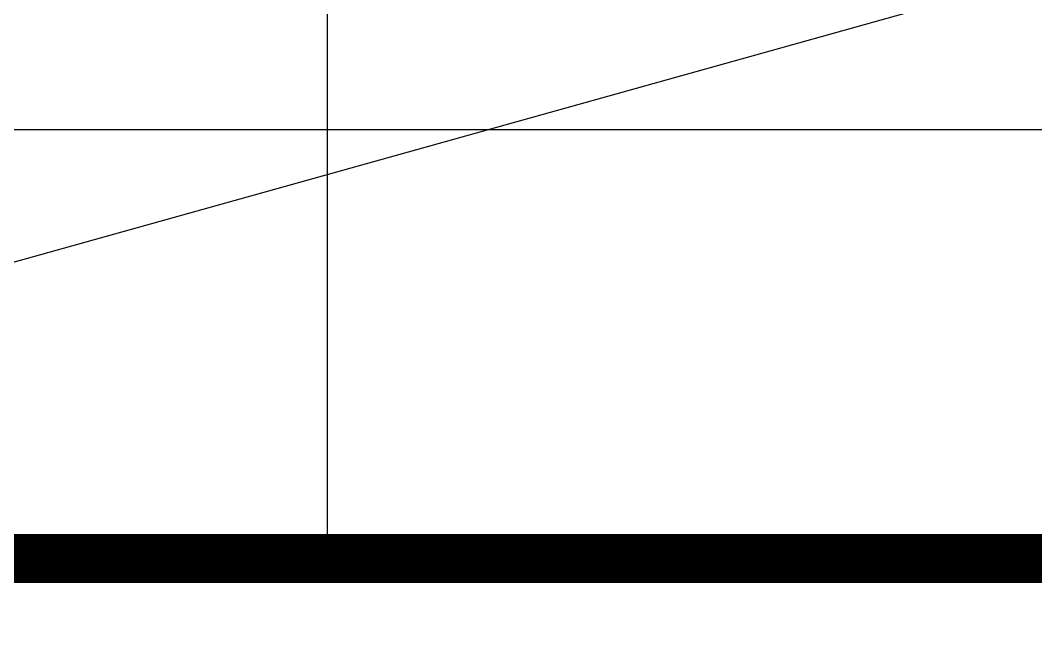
# Model space of a CAD drawing. Extents: x -93062 to 326984, y -142534 to 91021.
# Drawn here: x 184896 to 185725, y -65153 to -64657 of the extents above; entities that cross this region are included whole.
import ezdxf
from ezdxf.enums import TextEntityAlignment as Align

# ---------------------------------------------------------------- set-up
doc = ezdxf.new("R2010")
doc.units = 0
doc.header["$LTSCALE"] = 1000
doc.header["$MEASUREMENT"] = 0
doc.layers.get('0').update_dxf_attribs({"color": 8})
doc.layers.add('-人员定位', color=6, linetype='Continuous')
doc.layers.add('Version', color=8, linetype='Continuous')
doc.styles.add('TK', font='GEDITXT.SHX', dxfattribs={"width": 0.85, "height": 3.5, "bigfont": 'DXT.SHX'})

# ---------------------------------------------------------------- blocks, each defined once
blk = doc.blocks.new('GEDI_TQ_2012')
at = {"color": 2, "const_width": 0.8}
blk.add_lwpolyline([(-180, 40), (0, 40)], dxfattribs=at)
blk = doc.blocks.new('GEDI_Version_2012')
at = {"layer": 'Version', "color": 2}
for p, q in [((-145, 0), (-145, 28)), ((0, 7), (-180, 7)), ((0, 0), (-180, 0))]:
    blk.add_line(p, q, dxfattribs=at)
blk = doc.blocks.new('A$C024A6866')
for name, p in [('GEDI_Version_2012', (1040, 50)), ('GEDI_TQ_2012', (1040, 10))]:
    blk.add_blockref(name, p)
at = {"style": 'TK', "width": 0.85}
for tag, height, p in [('PROJECTNAME', 4.75, (985, 44)), ('PHASE', 4, (1027, 44)), ('DRAWINGNAME', 4.75, (995, 31))]:
    blk.add_attdef(tag, text='', height=height, dxfattribs=at).set_placement(p, align=Align.MIDDLE_CENTER)
for tag, p, height in [('APPROVE', (872, 32.75), 3.5), ('DESIGN', (917, 32.75), 3.5), ('REVIEW1', (872, 25.75), 3.5), ('DRAW', (917, 25.75), 3.5), ('DRAWINGNUMBER', (967, 18.5), 4), ('REVIEW2', (872, 18.75), 3.5), ('PROPORTION', (917, 18.75), 3.5), ('CHECK', (872, 11.75), 3.5), ('DATE', (917, 11.75), 3.5), ('VERSION', (1033, 11.75), 3.5)]:
    blk.add_attdef(tag, p, '', height=height, dxfattribs=at)
blk = doc.blocks.new('sgdsg')
at = {"xscale": 50, "yscale": 50, "zscale": 50}
blk.add_blockref('A$C024A6866', (-52500, 0), dxfattribs=at)

msp = doc.modelspace()

# ---------------------------------------------------------------- linework, layer by layer
at = {"layer": '-人员定位'}
msp.add_line((-93062, -142534), (324079, -25954.5), dxfattribs=at)

# ---------------------------------------------------------------- block references
msp.add_blockref('sgdsg', (192896.5, -67596))

doc.saveas('drawing.dxf')
